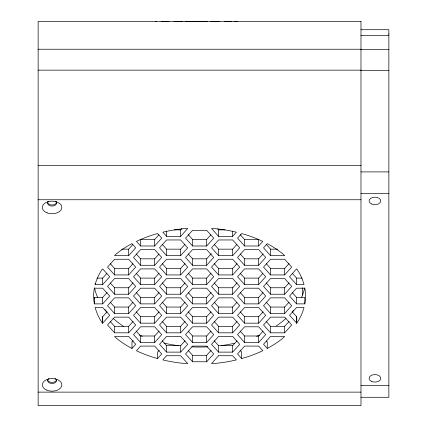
<?xml version="1.0" encoding="UTF-8"?>
<svg xmlns="http://www.w3.org/2000/svg" width="427" height="427" viewBox="0 0 427 427"><rect width="100%" height="100%" fill="white"/><g stroke="black" fill="none" stroke-linecap="round" stroke-linejoin="round"><path stroke-width="0.64" d="M388.864 34.176L388.864 33.813M304.803 303.875L305.198 301.483A105.949 68.101 0 0 0 305.22 290.798L304.803 288.204L296.573 288.204L289.533 296.039L296.573 303.88L304.803 303.875L304.803 297.406L296.573 297.406L292.175 292.506M95.178 284.579L95.434 283.555A105.949 68.101 0 0 1 101.754 269.907L102.672 268.903L109.712 276.744L102.672 284.579L95.178 284.579L95.178 283.288M296.738 323.175L297.422 322.193A105.949 68.101 0 0 0 303.736 308.55L303.997 307.499L296.573 307.499L289.533 315.334L296.738 323.175L296.738 316.701L292.175 311.801M102.672 284.579L102.672 278.11L106.91 273.387M128.671 255.634L135.711 247.799L131.975 243.641L130.881 244.207A105.949 68.101 0 0 0 115.616 254.524L114.591 255.634L128.671 255.634L128.671 249.165L132.909 244.447M102.672 303.88L109.712 296.039L102.672 288.204L94.372 288.204L93.972 290.622A105.949 68.101 0 0 0 93.951 301.307L94.367 303.88L102.672 303.88L102.672 297.406L107.07 292.506M128.671 274.935L135.711 267.094L128.671 259.258L114.591 259.258L107.551 267.094L114.591 274.935L128.671 274.935L128.671 268.46L132.909 263.742M154.665 245.989L161.705 238.149L157.579 233.553L154.094 234.546A105.949 68.101 0 0 0 139.688 239.878L136.453 241.383L140.584 245.989L154.665 245.989L154.665 239.515L158.908 234.797M102.672 323.175L109.712 315.334L102.672 307.499L95.173 307.499L95.386 308.374A105.949 68.101 0 0 0 101.647 322.033L102.672 323.175L102.672 316.701L107.07 311.801M128.671 294.23L135.711 286.389L128.671 278.553L114.591 278.553L107.551 286.389L114.591 294.23L128.671 294.23L128.671 287.755L133.069 282.861M154.665 265.284L161.705 257.449L154.665 249.608L140.584 249.608L133.544 257.449L140.584 265.284L154.665 265.284L154.665 258.815L158.908 254.092M180.664 236.339L187.704 228.504L185.889 228.52A105.949 68.101 0 0 0 164.347 231.824L162.858 232.192L166.583 236.339L180.664 236.339L180.664 229.87L181.934 228.45M128.671 313.525L135.711 305.689L128.671 297.849L114.591 297.849L107.551 305.689L114.591 313.525L128.671 313.525L128.671 307.056L133.069 302.156M154.665 284.579L161.705 276.744L154.665 268.903L140.584 268.903L133.544 276.744L140.584 284.579L154.665 284.579L154.665 278.11L159.068 273.211M180.664 255.634L187.704 247.799L180.664 239.958L166.583 239.958L159.543 247.799L166.583 255.634L180.664 255.634L180.664 249.165L184.907 244.447M128.671 332.82L135.711 324.984L128.671 317.144L114.591 317.144L107.551 324.984L114.591 332.82L128.671 332.82L128.671 326.351L133.069 321.451M154.665 303.88L161.705 296.039L154.665 288.204L140.584 288.204L133.544 296.039L140.584 303.88L154.665 303.88L154.665 297.406L159.068 292.506M180.664 274.935L187.704 267.094L180.664 259.258L166.583 259.258L159.543 267.094L166.583 274.935L180.664 274.935L180.664 268.46L185.067 263.56M206.663 245.989L213.703 238.149L206.663 230.313L192.582 230.313L185.542 238.149L192.582 245.989L206.663 245.989L206.663 239.515L210.901 234.797M133.208 340.591L131.959 341.979L131.959 348.453L130.673 347.781A105.949 68.101 0 0 1 115.45 337.442L114.591 336.444L128.671 336.444L135.711 344.279L131.959 348.453M154.665 323.175L161.705 315.334L154.665 307.499L140.584 307.499L133.544 315.334L140.584 323.175L154.665 323.175L154.665 316.701L159.068 311.801M180.664 294.23L187.704 286.389L180.664 278.553L166.583 278.553L159.543 286.389L166.583 294.23L180.664 294.23L180.664 287.755L185.067 282.861M206.663 265.284L213.703 257.449L206.663 249.608L192.582 249.608L185.542 257.449L192.582 265.284L206.663 265.284L206.663 258.815L211.328 253.622M232.662 236.339L236.377 232.203L235.08 231.882A105.949 68.101 0 0 0 213.548 228.541L211.541 228.504L218.581 236.339L232.662 236.339L232.662 231.162M154.665 342.47L161.705 334.629L154.665 326.794L140.584 326.794L133.544 334.629L140.584 342.47L154.665 342.47L154.665 335.996L159.068 331.101M180.664 313.525L187.704 305.689L180.664 297.849L166.583 297.849L159.543 305.689L166.583 313.525L180.664 313.525L180.664 307.056L185.067 302.156M206.663 284.579L213.703 276.744L206.663 268.903L192.582 268.903L185.542 276.744L192.582 284.579L206.663 284.579L206.663 278.11L211.061 273.211M232.662 255.634L239.702 247.799L232.662 239.958L218.581 239.958L211.541 247.799L218.581 255.634L232.662 255.634L232.662 249.165L236.9 244.447M159.218 350.231L157.558 352.078L157.558 358.547L153.853 357.484A105.949 68.101 0 0 1 139.464 352.126L136.437 350.711L140.584 346.089L154.665 346.089L161.705 353.93L157.558 358.547M180.664 332.82L187.704 324.984L180.664 317.144L166.583 317.144L159.543 324.984L166.583 332.82L180.664 332.82L180.664 326.351L185.067 321.451M206.663 303.88L213.703 296.039L206.663 288.204L192.582 288.204L185.542 296.039L192.582 303.88L206.663 303.88L206.663 297.406L211.061 292.506M232.662 274.935L239.702 267.094L232.662 259.258L218.581 259.258L211.541 267.094L218.581 274.935L232.662 274.935L232.662 268.46L237.06 263.56M258.661 245.989L262.77 241.41L259.707 239.974A105.949 68.101 0 0 0 245.322 234.62L241.655 233.569L237.54 238.149L244.58 245.989L258.661 245.989L258.661 239.515L244.58 239.515L240.177 234.62M180.664 352.12L187.704 344.279L180.664 336.444L166.583 336.444L159.543 344.279L166.583 352.12L180.664 352.12L180.664 345.646L185.067 340.746M206.663 323.175L213.703 315.334L206.663 307.499L192.582 307.499L185.542 315.334L192.582 323.175L206.663 323.175L206.663 316.701L211.061 311.801M232.662 294.23L239.702 286.389L232.662 278.553L218.581 278.553L211.541 286.389L218.581 294.23L232.662 294.23L232.662 287.755L237.06 282.861M258.661 265.284L265.695 257.449L258.661 249.608L244.58 249.608L237.54 257.449L244.58 265.284L258.661 265.284L258.661 258.815L263.059 253.916M206.663 342.47L213.703 334.629L206.663 326.794L192.582 326.794L185.542 334.629L192.582 342.47L206.663 342.47L206.663 335.996L211.061 331.101M232.662 313.525L239.702 305.689L232.662 297.849L218.581 297.849L211.541 305.689L218.581 313.525L232.662 313.525L232.662 307.056L237.06 302.156M258.661 284.579L265.695 276.744L258.661 268.903L244.58 268.903L237.54 276.744L244.58 284.579L258.661 284.579L258.661 278.11L262.616 273.702M206.663 361.765L213.703 353.93L206.663 346.089L192.582 346.089L185.542 353.93L192.582 361.765L206.663 361.765L206.663 355.296L211.061 350.396M232.662 332.82L239.702 324.984L232.662 317.144L218.581 317.144L211.541 324.984L218.581 332.82L232.662 332.82L232.662 326.351L237.06 321.451M258.661 303.88L265.695 296.039L258.661 288.204L244.58 288.204L237.54 296.039L244.58 303.88L258.661 303.88L258.661 297.406L263.059 292.506M284.654 274.935L291.694 267.094L284.654 259.258L270.574 259.258L263.534 267.094L270.574 274.935L284.654 274.935L284.654 268.46L289.058 263.56M232.662 352.12L239.702 344.279L232.662 336.444L218.581 336.444L211.541 344.279L218.581 352.12L232.662 352.12L232.662 345.646L237.06 340.746M258.661 323.175L265.695 315.334L258.661 307.499L244.58 307.499L237.54 315.334L244.58 323.175L258.661 323.175L258.661 316.701L263.059 311.801M284.654 294.23L291.694 286.389L284.654 278.553L270.574 278.553L263.534 286.389L270.574 294.23L284.654 294.23L284.654 287.755L289.058 282.861M258.661 342.47L265.695 334.629L258.661 326.794L244.58 326.794L237.54 334.629L244.58 342.47L258.661 342.47L258.661 335.996L263.059 331.101M284.654 313.525L291.694 305.689L284.654 297.849L270.574 297.849L263.534 305.689L270.574 313.525L284.654 313.525L284.654 307.056L289.058 302.156M284.654 332.82L291.694 324.984L284.654 317.144L270.574 317.144L263.534 324.984L270.574 332.82L284.654 332.82L284.654 326.351L289.058 321.451M267.265 348.427L268.289 347.893A105.949 68.101 0 0 0 283.56 337.581L284.654 336.444L270.574 336.444L263.534 344.279L267.265 348.427L267.265 341.958L266.432 341.034M241.671 358.531L245.077 357.559A105.949 68.101 0 0 0 259.483 352.227L262.786 350.69L258.661 346.089L244.58 346.089L237.54 353.93L241.671 358.531L241.671 352.056L240.017 350.215M204.965 21.35L187.933 21.35M211.402 21.35L210.479 21.457L219.281 21.35M224.244 21.558L231.583 21.403L230.206 21.35M162.692 21.35L161.369 21.403L168.964 21.558M156.25 21.35L155.658 21.35M237.551 21.35L233.991 21.35M360.986 29.714L388.864 29.714L388.864 397.275L360.986 397.275M360.986 35.441L388.864 35.441M38.136 49.233L360.986 49.233M360.986 49.505L388.864 49.505M38.136 70.14L360.986 70.14M360.986 70.364L388.864 70.364M38.136 165.596L360.986 165.596M360.986 171.905L388.864 171.905M360.986 193.548L388.864 193.548M38.136 199.756L360.986 199.756M174.264 229.87L180.664 229.87M217.701 228.888L218.581 229.87L224.981 229.87M154.665 239.515L140.584 239.515L140.584 245.989M188.184 234.62L192.582 239.515L206.663 239.515M121.631 249.165L128.671 249.165M162.185 244.265L166.583 249.165L180.664 249.165M214.178 244.265L218.581 249.165L232.662 249.165M266.176 244.265L270.574 249.165L277.614 249.165M270.574 255.634L284.654 255.634L283.725 254.663A105.949 68.101 0 0 0 268.498 244.324L267.243 243.668L263.534 247.799L270.574 255.634L270.574 249.165M136.186 253.916L140.584 258.815L154.665 258.815M188.184 253.916L192.582 258.815L206.663 258.815M240.177 253.916L244.58 258.815L258.661 258.815M110.187 263.56L114.591 268.46L128.671 268.46M162.185 263.56L166.583 268.46L180.664 268.46M214.178 263.56L218.581 268.46L232.662 268.46M266.176 263.56L270.574 268.46L284.654 268.46M97.052 278.11L102.672 278.11M136.624 273.702L140.584 278.11L154.665 278.11M188.184 273.211L192.582 278.11L206.663 278.11M240.177 273.211L244.58 278.11L258.661 278.11M292.175 273.211L296.573 278.11L302.14 278.11M296.573 284.579L303.997 284.579L303.789 283.725A105.949 68.101 0 0 0 297.523 270.072L296.573 268.903L289.533 276.744L296.573 284.579L296.573 278.11M110.187 282.861L114.591 287.755L128.671 287.755M162.185 282.861L166.583 287.755L180.664 287.755M214.178 282.861L218.581 287.755L232.662 287.755M266.176 282.861L270.574 287.755L284.654 287.755M94.367 303.88L94.367 297.406L102.672 297.406M136.186 292.506L140.584 297.406L154.665 297.406M188.184 292.506L192.582 297.406L206.663 297.406M240.177 292.506L244.58 297.406L258.661 297.406M110.187 302.156L114.591 307.056L128.671 307.056M162.185 302.156L166.583 307.056L180.664 307.056M214.178 302.156L218.581 307.056L232.662 307.056M266.176 302.156L270.574 307.056L284.654 307.056M102.672 316.701L102.437 323.175M136.186 311.801L140.584 316.701L154.665 316.701M188.184 311.801L192.582 316.701L206.663 316.701M240.177 311.801L244.58 316.701L258.661 316.701M110.187 321.451L114.591 326.351L128.671 326.351M162.185 321.451L166.583 326.351L180.664 326.351M214.178 321.451L218.581 326.351L232.662 326.351M266.176 321.451L270.574 326.351L284.654 326.351M136.186 331.101L140.584 335.996L154.665 335.996M188.184 331.101L192.582 335.996L206.663 335.996M240.177 331.101L244.58 335.996L258.661 335.996M162.185 340.746L166.583 345.646L180.664 345.646M214.178 340.746L218.581 345.646L232.662 345.646M188.184 350.396L192.582 355.296L206.663 355.296M360.986 385.677L388.864 385.677M38.136 392.13L360.986 392.13M173.928 21.35L182.393 21.451L181.496 21.35M94.367 297.406L94.527 298.382M302.594 287.691L302.594 295.025M296.573 297.406L296.573 303.88M296.573 316.701L296.573 323.175M270.574 268.46L270.574 274.935M270.574 287.755L270.574 294.23M270.574 307.056L270.574 313.525M270.574 326.351L270.574 332.82M244.58 239.515L244.58 245.989M244.58 258.815L244.58 265.284M244.58 278.11L244.58 284.579M244.58 297.406L244.58 303.88M244.58 316.701L244.58 323.175M244.58 335.996L244.58 342.47M218.581 229.87L218.581 236.339M218.581 249.165L218.581 255.634M218.581 268.46L218.581 274.935M218.581 287.755L218.581 294.23M218.581 307.056L218.581 313.525M218.581 326.351L218.581 332.82M218.581 345.646L218.581 352.12M192.582 239.515L192.582 245.989M192.582 258.815L192.582 265.284M192.582 278.11L192.582 284.579M192.582 297.406L192.582 303.88M192.582 316.701L192.582 323.175M192.582 335.996L192.582 342.47M192.582 355.296L192.582 361.765M166.583 231.162L166.583 236.339M166.583 249.165L166.583 255.634M166.583 268.46L166.583 274.935M166.583 287.755L166.583 294.23M166.583 307.056L166.583 313.525M166.583 326.351L166.583 332.82M166.583 345.646L166.583 352.12M140.584 258.815L140.584 265.284M140.584 278.11L140.584 284.579M140.584 297.406L140.584 303.88M140.584 316.701L140.584 323.175M140.584 335.996L140.584 342.47M114.591 268.46L114.591 274.935M114.591 287.755L114.591 294.23M114.591 307.056L114.591 313.525M114.591 326.351L114.591 332.82M304.611 287.942A105.949 68.101 0 0 1 301.393 297.822M293.381 310.637A105.949 68.101 0 0 1 292.634 311.539M285.914 318.446A105.949 68.101 0 0 1 276.344 325.908M259.483 335.142A105.949 68.101 0 0 1 256.595 336.369M234.823 343.191A105.949 68.101 0 0 1 221.181 345.64M207.762 346.863A105.949 68.101 0 0 1 191.755 346.884M178.331 345.683A105.949 68.101 0 0 1 164.091 343.132M142.351 336.273A105.949 68.101 0 0 1 139.464 335.04M123.739 326.516A105.949 68.101 0 0 1 113.102 318.302M106.408 311.384A105.949 68.101 0 0 1 104.946 309.58M97.703 297.651A105.949 68.101 0 0 1 94.527 287.766M55.686 378.925A4.462 2.866 0 0 1 54.821 382.87A4.462 2.866 0 0 1 48.657 382.453A4.462 2.866 0 0 1 49.089 378.482M55.062 378.482A4.462 2.866 0 0 1 55.393 378.69M56.513 379.245A4.462 2.866 0 0 1 52.073 382.411A4.462 2.866 0 0 1 47.637 379.245M55.393 201.266A4.462 2.866 0 0 1 55.174 205.248A4.462 2.866 0 0 1 48.977 205.248A4.462 2.866 0 0 1 48.758 201.266M56.513 201.816A4.462 2.866 0 0 1 52.073 204.981A4.462 2.866 0 0 1 47.637 201.816M211.643 21.521A74.207 37.101 -90 0 1 214.173 21.35M185.169 21.35A74.207 37.101 -90 0 1 187.693 21.521M178.726 21.35A74.207 37.101 90 0 1 181.256 21.521M205.206 21.521A74.207 37.101 90 0 1 207.73 21.35M166.583 355.739L162.836 359.908L164.091 360.217A105.949 68.101 0 0 0 185.622 363.558L187.704 363.574L180.664 355.739L166.583 355.739M218.581 355.739L211.541 363.574L213.281 363.585A105.949 68.101 0 0 0 234.823 360.276L236.393 359.892L232.662 355.739L218.581 355.739M360.986 21.35L38.136 21.35L38.136 405.65L360.986 405.65L360.986 21.35M371.485 381.37A5.855 3.763 0 0 0 380.751 378.722A5.855 3.763 0 0 0 372.541 374.89A5.855 3.763 0 0 0 371.485 381.37M371.485 203.967A5.855 3.763 0 0 0 380.751 201.314A5.855 3.763 0 0 0 372.541 197.482A5.855 3.763 0 0 0 371.485 203.967M46.34 389.958A9.757 6.272 0 0 0 61.782 385.538A9.757 6.272 0 0 0 48.107 379.149A9.757 6.272 0 0 0 46.34 389.958M47.194 212.886A9.757 6.272 0 0 0 61.835 207.453A9.757 6.272 0 0 0 47.194 202.024A9.757 6.272 0 0 0 47.194 212.886"/></g></svg>
